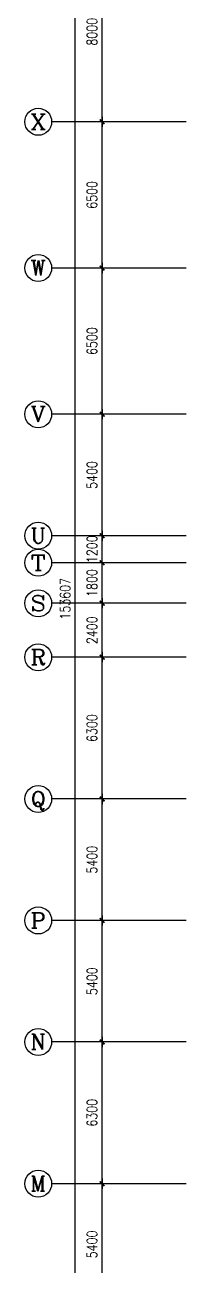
# Model space of a CAD drawing. Extents: x 791398 to 2325386, y -987887 to -518217.
# Drawn here: x 2062728 to 2069928, y -802615 to -747439 of the extents above; entities that cross this region are included whole.
import ezdxf
from ezdxf.enums import TextEntityAlignment as Align

# ---------------------------------------------------------------- set-up
doc = ezdxf.new("R2010")
doc.units = 0
doc.header["$LTSCALE"] = 1000
doc.header["$MEASUREMENT"] = 0
doc.header["$PDMODE"] = 3
doc.linetypes.add('DOTE', pattern=[2.42, 2, -0.2, 0.02, -0.2])
for name, color, linetype in [('AXIS', 3, 'Continuous'), ('AXIS_TEXT', 7, 'Continuous'), ('DOTE', 8, 'DOTE')]:
    doc.layers.add(name, color=color, linetype=linetype)
doc.layers.get('DOTE').off()
doc.styles.add('_TCH_AXIS', font='COMPLEX', dxfattribs={"bigfont": 'GBCBIG'})
doc.styles.add('COMPLEX', font='COMPLEX')
doc.styles.add('dim_font', font='SIMPLEX.shx', dxfattribs={"width": 0.8})
doc.dimstyles.new('DIMN150', dxfattribs={"dimscale": 1.5, "dimtxt": 300, "dimasz": 1, "dimexe": 250, "dimexo": 300, "dimgap": 150, "dimtad": 1, "dimdec": 0, "dimzin": 0, "dimdsep": 46, "dimtxsty": 'dim_font', "dimblk": '_DIMX', "dimcen": 0.09, "dimclrt": 7, "dimadec": 0, "dimazin": 0, "dimtfac": 1, "dimtdec": 0, "dimtix": 1, "dimtmove": 2, "dimatfit": 3, "dimldrblk": '_DIMX', "dimfxl": 0, "dimtolj": 1, "dimtzin": 0, "dimarcsym": 0})

# ---------------------------------------------------------------- blocks, each defined once
blk = doc.blocks.new('_DIMX')
blk.add_line((-150, 0), (150, 0))
at = {"const_width": 50}
blk.add_lwpolyline([(-70, -70), (70, 70)], dxfattribs=at)
blk = doc.blocks.new('*D595')
at = {"layer": 'AXIS', "color": 0, "lineweight": -2}
for p, q in [((-139734, -49785), (-144609, -49785)), ((-144234, -203390), (-144234, -49786)), ((-139734, -203392), (-144609, -203392))]:
    blk.add_line(p, q, dxfattribs=at)
at = {"layer": 'Defpoints', "color": 0}
for p in [(-144234, -49785), (-139284, -49785), (-139284, -203392)]:
    blk.add_point(p, dxfattribs=at)
at = {"layer": 'AXIS', "color": 0, "lineweight": -2, "xscale": 1.5, "yscale": 1.5, "zscale": 1.5}
for p, rotation in [((-144234, -49785), 90), ((-144234, -203392), 270)]:
    blk.add_blockref('_DIMX', p, dxfattribs=dict(at, rotation=rotation))
at = {"layer": 'AXIS', "color": 7, "insert": (-144684, -126588), "char_height": 450, "attachment_point": 5, "rotation": 90, "style": 'dim_font'}
blk.add_mtext('\\A1;153607', dxfattribs=at)
blk = doc.blocks.new('*D606')
at = {"layer": 'AXIS', "color": 0, "lineweight": -2}
for p, q in [((-139734, -152585), (-143409, -152585)), ((-143034, -157983), (-143034, -152586)), ((-139734, -157985), (-143409, -157985))]:
    blk.add_line(p, q, dxfattribs=at)
at = {"layer": 'Defpoints', "color": 0}
for p in [(-143034, -152585), (-139284, -152585), (-139284, -157985)]:
    blk.add_point(p, dxfattribs=at)
at = {"layer": 'AXIS', "color": 0, "lineweight": -2, "xscale": 1.5, "yscale": 1.5, "zscale": 1.5}
for p, rotation in [((-143034, -152585), 90), ((-143034, -157985), 270)]:
    blk.add_blockref('_DIMX', p, dxfattribs=dict(at, rotation=rotation))
at = {"layer": 'AXIS', "color": 7, "insert": (-143484, -155285), "char_height": 450, "attachment_point": 5, "rotation": 90, "style": 'dim_font'}
blk.add_mtext('\\A1;5400', dxfattribs=at)
blk = doc.blocks.new('*D607')
at = {"layer": 'AXIS', "color": 0, "lineweight": -2}
for p, q in [((-139734, -146285), (-143409, -146285)), ((-143034, -152583), (-143034, -146286)), ((-139734, -152585), (-143409, -152585))]:
    blk.add_line(p, q, dxfattribs=at)
at = {"layer": 'Defpoints', "color": 0}
for p in [(-143034, -146285), (-139284, -146285), (-139284, -152585)]:
    blk.add_point(p, dxfattribs=at)
at = {"layer": 'AXIS', "color": 0, "lineweight": -2, "xscale": 1.5, "yscale": 1.5, "zscale": 1.5}
for p, rotation in [((-143034, -146285), 90), ((-143034, -152585), 270)]:
    blk.add_blockref('_DIMX', p, dxfattribs=dict(at, rotation=rotation))
at = {"layer": 'AXIS', "color": 7, "insert": (-143484, -149435), "char_height": 450, "attachment_point": 5, "rotation": 90, "style": 'dim_font'}
blk.add_mtext('\\A1;6300', dxfattribs=at)
blk = doc.blocks.new('*D608')
at = {"layer": 'AXIS', "color": 0, "lineweight": -2}
for p, q in [((-139734, -140885), (-143409, -140885)), ((-143034, -146283), (-143034, -140886)), ((-139734, -146285), (-143409, -146285))]:
    blk.add_line(p, q, dxfattribs=at)
at = {"layer": 'Defpoints', "color": 0}
for p in [(-143034, -140885), (-139284, -140885), (-139284, -146285)]:
    blk.add_point(p, dxfattribs=at)
at = {"layer": 'AXIS', "color": 0, "lineweight": -2, "xscale": 1.5, "yscale": 1.5, "zscale": 1.5}
for p, rotation in [((-143034, -140885), 90), ((-143034, -146285), 270)]:
    blk.add_blockref('_DIMX', p, dxfattribs=dict(at, rotation=rotation))
at = {"layer": 'AXIS', "color": 7, "insert": (-143484, -143585), "char_height": 450, "attachment_point": 5, "rotation": 90, "style": 'dim_font'}
blk.add_mtext('\\A1;5400', dxfattribs=at)
blk = doc.blocks.new('*D609')
at = {"layer": 'AXIS', "color": 0, "lineweight": -2}
for p, q in [((-139734, -135485), (-143409, -135485)), ((-143034, -140883), (-143034, -135486)), ((-139734, -140885), (-143409, -140885))]:
    blk.add_line(p, q, dxfattribs=at)
at = {"layer": 'Defpoints', "color": 0}
for p in [(-143034, -135485), (-139284, -135485), (-139284, -140885)]:
    blk.add_point(p, dxfattribs=at)
at = {"layer": 'AXIS', "color": 0, "lineweight": -2, "xscale": 1.5, "yscale": 1.5, "zscale": 1.5}
for p, rotation in [((-143034, -135485), 90), ((-143034, -140885), 270)]:
    blk.add_blockref('_DIMX', p, dxfattribs=dict(at, rotation=rotation))
at = {"layer": 'AXIS', "color": 7, "insert": (-143484, -138185), "char_height": 450, "attachment_point": 5, "rotation": 90, "style": 'dim_font'}
blk.add_mtext('\\A1;5400', dxfattribs=at)
blk = doc.blocks.new('*D610')
at = {"layer": 'AXIS', "color": 0, "lineweight": -2}
for p, q in [((-139734, -129185), (-143409, -129185)), ((-143034, -135483), (-143034, -129186)), ((-139734, -135485), (-143409, -135485))]:
    blk.add_line(p, q, dxfattribs=at)
at = {"layer": 'Defpoints', "color": 0}
for p in [(-143034, -129185), (-139284, -129185), (-139284, -135485)]:
    blk.add_point(p, dxfattribs=at)
at = {"layer": 'AXIS', "color": 0, "lineweight": -2, "xscale": 1.5, "yscale": 1.5, "zscale": 1.5}
for p, rotation in [((-143034, -129185), 90), ((-143034, -135485), 270)]:
    blk.add_blockref('_DIMX', p, dxfattribs=dict(at, rotation=rotation))
at = {"layer": 'AXIS', "color": 7, "insert": (-143484, -132335), "char_height": 450, "attachment_point": 5, "rotation": 90, "style": 'dim_font'}
blk.add_mtext('\\A1;6300', dxfattribs=at)
blk = doc.blocks.new('*D611')
at = {"layer": 'AXIS', "color": 0, "lineweight": -2}
for p, q in [((-139734, -126785), (-143409, -126785)), ((-143034, -129183), (-143034, -126786)), ((-139734, -129185), (-143409, -129185))]:
    blk.add_line(p, q, dxfattribs=at)
at = {"layer": 'Defpoints', "color": 0}
for p in [(-143034, -126785), (-139284, -126785), (-139284, -129185)]:
    blk.add_point(p, dxfattribs=at)
at = {"layer": 'AXIS', "color": 0, "lineweight": -2, "xscale": 1.5, "yscale": 1.5, "zscale": 1.5}
for p, rotation in [((-143034, -126785), 90), ((-143034, -129185), 270)]:
    blk.add_blockref('_DIMX', p, dxfattribs=dict(at, rotation=rotation))
at = {"layer": 'AXIS', "color": 7, "insert": (-143484, -127985), "char_height": 450, "attachment_point": 5, "rotation": 90, "style": 'dim_font'}
blk.add_mtext('\\A1;2400', dxfattribs=at)
blk = doc.blocks.new('*D612')
at = {"layer": 'AXIS', "color": 0, "lineweight": -2}
for p, q in [((-139734, -124985), (-143409, -124985)), ((-143034, -126783), (-143034, -124986)), ((-139734, -126785), (-143409, -126785))]:
    blk.add_line(p, q, dxfattribs=at)
at = {"layer": 'Defpoints', "color": 0}
for p in [(-143034, -124985), (-139284, -124985), (-139284, -126785)]:
    blk.add_point(p, dxfattribs=at)
at = {"layer": 'AXIS', "color": 0, "lineweight": -2, "xscale": 1.5, "yscale": 1.5, "zscale": 1.5}
for p, rotation in [((-143034, -124985), 90), ((-143034, -126785), 270)]:
    blk.add_blockref('_DIMX', p, dxfattribs=dict(at, rotation=rotation))
at = {"layer": 'AXIS', "color": 7, "insert": (-143484, -125885), "char_height": 450, "attachment_point": 5, "rotation": 90, "style": 'dim_font'}
blk.add_mtext('\\A1;1800', dxfattribs=at)
blk = doc.blocks.new('*D613')
at = {"layer": 'AXIS', "color": 0, "lineweight": -2}
for p, q in [((-139734, -123785), (-143409, -123785)), ((-143034, -123783), (-143034, -123782)), ((-143034, -124985), (-143034, -123785)), ((-139734, -124985), (-143409, -124985)), ((-143034, -124986), (-143034, -124988))]:
    blk.add_line(p, q, dxfattribs=at)
at = {"layer": 'Defpoints', "color": 0}
for p in [(-143034, -123785), (-139284, -123785), (-139284, -124985)]:
    blk.add_point(p, dxfattribs=at)
at = {"layer": 'AXIS', "color": 0, "lineweight": -2, "xscale": 1.5, "yscale": 1.5, "zscale": 1.5}
for p, rotation in [((-143034, -123785), 270), ((-143034, -124985), 90)]:
    blk.add_blockref('_DIMX', p, dxfattribs=dict(at, rotation=rotation))
at = {"layer": 'AXIS', "color": 7, "insert": (-143484, -124385), "char_height": 450, "attachment_point": 5, "rotation": 90, "style": 'dim_font'}
blk.add_mtext('\\A1;1200', dxfattribs=at)
blk = doc.blocks.new('*D614')
at = {"layer": 'AXIS', "color": 0, "lineweight": -2}
for p, q in [((-139734, -118385), (-143409, -118385)), ((-143034, -123783), (-143034, -118386)), ((-139734, -123785), (-143409, -123785))]:
    blk.add_line(p, q, dxfattribs=at)
at = {"layer": 'Defpoints', "color": 0}
for p in [(-143034, -118385), (-139284, -118385), (-139284, -123785)]:
    blk.add_point(p, dxfattribs=at)
at = {"layer": 'AXIS', "color": 0, "lineweight": -2, "xscale": 1.5, "yscale": 1.5, "zscale": 1.5}
for p, rotation in [((-143034, -118385), 90), ((-143034, -123785), 270)]:
    blk.add_blockref('_DIMX', p, dxfattribs=dict(at, rotation=rotation))
at = {"layer": 'AXIS', "color": 7, "insert": (-143484, -121085), "char_height": 450, "attachment_point": 5, "rotation": 90, "style": 'dim_font'}
blk.add_mtext('\\A1;5400', dxfattribs=at)
blk = doc.blocks.new('*D615')
at = {"layer": 'AXIS', "color": 0, "lineweight": -2}
for p, q in [((-139734, -111885), (-143409, -111885)), ((-143034, -118383), (-143034, -111886)), ((-139734, -118385), (-143409, -118385))]:
    blk.add_line(p, q, dxfattribs=at)
at = {"layer": 'Defpoints', "color": 0}
for p in [(-143034, -111885), (-139284, -111885), (-139284, -118385)]:
    blk.add_point(p, dxfattribs=at)
at = {"layer": 'AXIS', "color": 0, "lineweight": -2, "xscale": 1.5, "yscale": 1.5, "zscale": 1.5}
for p, rotation in [((-143034, -111885), 90), ((-143034, -118385), 270)]:
    blk.add_blockref('_DIMX', p, dxfattribs=dict(at, rotation=rotation))
at = {"layer": 'AXIS', "color": 7, "insert": (-143484, -115135), "char_height": 450, "attachment_point": 5, "rotation": 90, "style": 'dim_font'}
blk.add_mtext('\\A1;6500', dxfattribs=at)
blk = doc.blocks.new('*D616')
at = {"layer": 'AXIS', "color": 0, "lineweight": -2}
for p, q in [((-139734, -105385), (-143409, -105385)), ((-143034, -111883), (-143034, -105386)), ((-139734, -111885), (-143409, -111885))]:
    blk.add_line(p, q, dxfattribs=at)
at = {"layer": 'Defpoints', "color": 0}
for p in [(-143034, -105385), (-139284, -105385), (-139284, -111885)]:
    blk.add_point(p, dxfattribs=at)
at = {"layer": 'AXIS', "color": 0, "lineweight": -2, "xscale": 1.5, "yscale": 1.5, "zscale": 1.5}
for p, rotation in [((-143034, -105385), 90), ((-143034, -111885), 270)]:
    blk.add_blockref('_DIMX', p, dxfattribs=dict(at, rotation=rotation))
at = {"layer": 'AXIS', "color": 7, "insert": (-143484, -108635), "char_height": 450, "attachment_point": 5, "rotation": 90, "style": 'dim_font'}
blk.add_mtext('\\A1;6500', dxfattribs=at)
blk = doc.blocks.new('*D617')
at = {"layer": 'AXIS', "color": 0, "lineweight": -2}
for p, q in [((-139734, -97385), (-143409, -97385)), ((-143034, -105383), (-143034, -97386)), ((-139734, -105385), (-143409, -105385))]:
    blk.add_line(p, q, dxfattribs=at)
at = {"layer": 'Defpoints', "color": 0}
for p in [(-143034, -97385), (-139284, -97385), (-139284, -105385)]:
    blk.add_point(p, dxfattribs=at)
at = {"layer": 'AXIS', "color": 0, "lineweight": -2, "xscale": 1.5, "yscale": 1.5, "zscale": 1.5}
for p, rotation in [((-143034, -97385), 90), ((-143034, -105385), 270)]:
    blk.add_blockref('_DIMX', p, dxfattribs=dict(at, rotation=rotation))
at = {"layer": 'AXIS', "color": 7, "insert": (-143484, -101385), "char_height": 450, "attachment_point": 5, "rotation": 90, "style": 'dim_font'}
blk.add_mtext('\\A1;8000', dxfattribs=at)
blk = doc.blocks.new('_AXISO')
blk.add_circle((0, 0), 0.5)
at = {"layer": 'AXIS_TEXT', "style": 'COMPLEX', "width": 1.041667}
blk.add_attdef('A', text='', height=0.56, dxfattribs=at).set_placement((-0.25, -0.28), (0.25, -0.28), align=Align.FIT)
blk = doc.blocks.new('zx')
at = {"layer": 'AXIS'}
for p, q in [((-139284.2, -105384.7), (-145284.2, -105384.7)), ((-139284.2, -111884.7), (-145284.2, -111884.7)), ((-139284.2, -118384.7), (-145284.2, -118384.7)), ((-139284.2, -123784.7), (-145284.2, -123784.7)), ((-139284.2, -124984.7), (-145284.2, -124984.7)), ((-139284.2, -126784.7), (-145284.2, -126784.7)), ((-139284.2, -129184.7), (-145284.2, -129184.7)), ((-139284.2, -135484.7), (-145284.2, -135484.7)), ((-139284.2, -140884.7), (-145284.2, -140884.7)), ((-139284.2, -146284.7), (-145284.2, -146284.7)), ((-139284.2, -152584.7), (-145284.2, -152584.7))]:
    blk.add_line(p, q, dxfattribs=at)
ref = blk.add_blockref('_AXISO', (-145884.2, -105384.7), dxfattribs=dict(at, xscale=1200, yscale=1200, zscale=1200))
ref.add_attrib('A', 'X', dxfattribs={"layer": 'AXIS_TEXT', "height": 678.8, "style": '_TCH_AXIS', "width": 1.166667}).set_placement((-146223.6, -105724.2), (-145544.8, -105724.2), align=Align.FIT)
ref = blk.add_blockref('_AXISO', (-145884.2, -111884.7), dxfattribs=dict(at, xscale=1200, yscale=1200, zscale=1200))
ref.add_attrib('A', 'W', dxfattribs={"layer": 'AXIS_TEXT', "height": 678.8, "style": '_TCH_AXIS', "width": 0.954545}).set_placement((-146223.6, -112224.2), (-145544.8, -112224.2), align=Align.FIT)
ref = blk.add_blockref('_AXISO', (-145884.2, -118384.7), dxfattribs=dict(at, xscale=1200, yscale=1200, zscale=1200))
ref.add_attrib('A', 'V', dxfattribs={"layer": 'AXIS_TEXT', "height": 678.8, "style": '_TCH_AXIS', "width": 1.166667}).set_placement((-146223.6, -118724.2), (-145544.8, -118724.2), align=Align.FIT)
ref = blk.add_blockref('_AXISO', (-145884.2, -123784.7), dxfattribs=dict(at, xscale=1200, yscale=1200, zscale=1200))
ref.add_attrib('A', 'U', dxfattribs={"layer": 'AXIS_TEXT', "height": 678.8, "style": '_TCH_AXIS', "width": 1.05}).set_placement((-146223.6, -124124.2), (-145544.8, -124124.2), align=Align.FIT)
ref = blk.add_blockref('_AXISO', (-145884.2, -124984.7), dxfattribs=dict(at, xscale=1200, yscale=1200, zscale=1200))
ref.add_attrib('A', 'T', dxfattribs={"layer": 'AXIS_TEXT', "height": 678.8, "style": '_TCH_AXIS', "width": 1.4}).set_placement((-146223.6, -125324.2), (-145544.8, -125324.2), align=Align.FIT)
ref = blk.add_blockref('_AXISO', (-145884.2, -126784.7), dxfattribs=dict(at, xscale=1200, yscale=1200, zscale=1200))
ref.add_attrib('A', 'S', dxfattribs={"layer": 'AXIS_TEXT', "height": 678.8, "style": '_TCH_AXIS', "width": 1.5}).set_placement((-146223.6, -127124.2), (-145544.8, -127124.2), align=Align.FIT)
ref = blk.add_blockref('_AXISO', (-145884.2, -129184.7), dxfattribs=dict(at, xscale=1200, yscale=1200, zscale=1200))
ref.add_attrib('A', 'R', dxfattribs={"layer": 'AXIS_TEXT', "height": 678.8, "style": '_TCH_AXIS', "width": 1.166667}).set_placement((-146223.6, -129524.2), (-145544.8, -129524.2), align=Align.FIT)
ref = blk.add_blockref('_AXISO', (-145884.2, -135484.7), dxfattribs=dict(at, xscale=1200, yscale=1200, zscale=1200))
ref.add_attrib('A', 'Q', dxfattribs={"layer": 'AXIS_TEXT', "height": 678.8, "style": '_TCH_AXIS', "width": 1.3125}).set_placement((-146223.6, -135824.2), (-145544.8, -135824.2), align=Align.FIT)
ref = blk.add_blockref('_AXISO', (-145884.2, -140884.7), dxfattribs=dict(at, xscale=1200, yscale=1200, zscale=1200))
ref.add_attrib('A', 'P', dxfattribs={"layer": 'AXIS_TEXT', "height": 678.8, "style": '_TCH_AXIS', "width": 1.235294}).set_placement((-146223.6, -141224.2), (-145544.8, -141224.2), align=Align.FIT)
ref = blk.add_blockref('_AXISO', (-145884.2, -146284.7), dxfattribs=dict(at, xscale=1200, yscale=1200, zscale=1200))
ref.add_attrib('A', 'N', dxfattribs={"layer": 'AXIS_TEXT', "height": 678.8, "style": '_TCH_AXIS', "width": 1.105263}).set_placement((-146223.6, -146624.2), (-145544.8, -146624.2), align=Align.FIT)
ref = blk.add_blockref('_AXISO', (-145884.2, -152584.7), dxfattribs=dict(at, xscale=1200, yscale=1200, zscale=1200))
ref.add_attrib('A', 'M', dxfattribs={"layer": 'AXIS_TEXT', "height": 678.8, "style": '_TCH_AXIS'}).set_placement((-146223.6, -152924.2), (-145544.8, -152924.2), align=Align.FIT)
for p1, p2, distance, picture, middle in [((-139284.2, -203392), (-139284.2, -49784.7), 4950, '*D595', (-144684.2, -126588.4)), ((-139284.2, -105384.7), (-139284.2, -97384.7), 3750, '*D617', (-143484.2, -101384.7)), ((-139284.2, -111884.7), (-139284.2, -105384.7), 3750, '*D616', (-143484.2, -108634.7)), ((-139284.2, -118384.7), (-139284.2, -111884.7), 3750, '*D615', (-143484.2, -115134.7)), ((-139284.2, -123784.7), (-139284.2, -118384.7), 3750, '*D614', (-143484.2, -121084.7)), ((-139284.2, -124984.7), (-139284.2, -123784.7), 3750, '*D613', (-143484.2, -124384.7)), ((-139284.2, -126784.7), (-139284.2, -124984.7), 3750, '*D612', (-143484.2, -125884.7)), ((-139284.2, -129184.7), (-139284.2, -126784.7), 3750, '*D611', (-143484.2, -127984.7)), ((-139284.2, -135484.7), (-139284.2, -129184.7), 3750, '*D610', (-143484.2, -132334.7)), ((-139284.2, -140884.7), (-139284.2, -135484.7), 3750, '*D609', (-143484.2, -138184.7)), ((-139284.2, -146284.7), (-139284.2, -140884.7), 3750, '*D608', (-143484.2, -143584.7)), ((-139284.2, -152584.7), (-139284.2, -146284.7), 3750, '*D607', (-143484.2, -149434.7)), ((-139284.2, -157984.7), (-139284.2, -152584.7), 3750, '*D606', (-143484.2, -155284.7))]:
    dim = blk.add_aligned_dim(p1=p1, p2=p2, distance=distance, dimstyle='DIMN150', dxfattribs=at)
    dim.commit()
    dim.dimension.update_dxf_attribs({"geometry": picture, "text_midpoint": middle})

msp = doc.modelspace()

# ---------------------------------------------------------------- block references
at = {"layer": 'DOTE'}
msp.add_blockref('zx', (2209212, -646364), dxfattribs=at)

doc.saveas('drawing.dxf')
